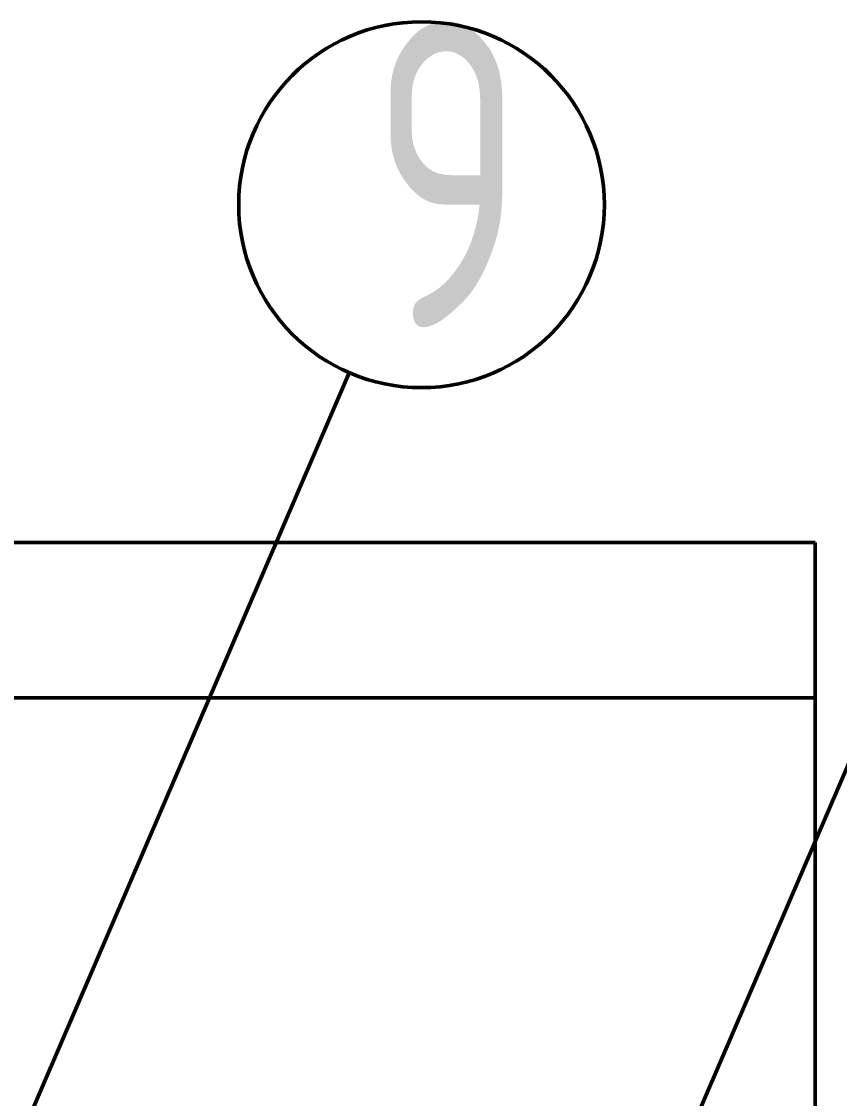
# Model space of a CAD drawing. Header units: millimetres. Extents: x 104637 to 116395, y -154925 to -148478.
# Drawn here: x 108476.6 to 108740, y -149545.5 to -149199 of the extents above; entities that cross this region are included whole.
import ezdxf

# ---------------------------------------------------------------- set-up
doc = ezdxf.new("R2010")
doc.units = ezdxf.units.MM
doc.header["$LTSCALE"] = 13
doc.layers.add('粗实线', color=4, linetype='Continuous')
doc.styles.add('pdm', font='gbenor.shx', dxfattribs={"width": 0.8, "bigfont": 'gbhzfs.shx'})

msp = doc.modelspace()

# ---------------------------------------------------------------- linework, layer by layer
at = {"layer": '粗实线', "lineweight": 50}
for p, q in [((108582.129, -149311.997), (108352.11, -149846.614)), ((108796.983, -149311.997), (108566.964, -149846.614)), ((108732.11, -149366.614), (107182.11, -149366.614)), ((108732.11, -151066.614), (108732.11, -149366.614)), ((107182.11, -149416.614), (108732.11, -149416.614))]:
    msp.add_line(p, q, dxfattribs=at)
msp.add_circle((108605.394, -149257.926), 58.863, dxfattribs=at)

# ---------------------------------------------------------------- texts
at = {"layer": '粗实线', "lineweight": 50, "style": 'pdm', "width": 0.8}
msp.add_text('9', height=98.351, dxfattribs=at).set_placement((108589.202, -149297.34))

doc.saveas('drawing.dxf')
